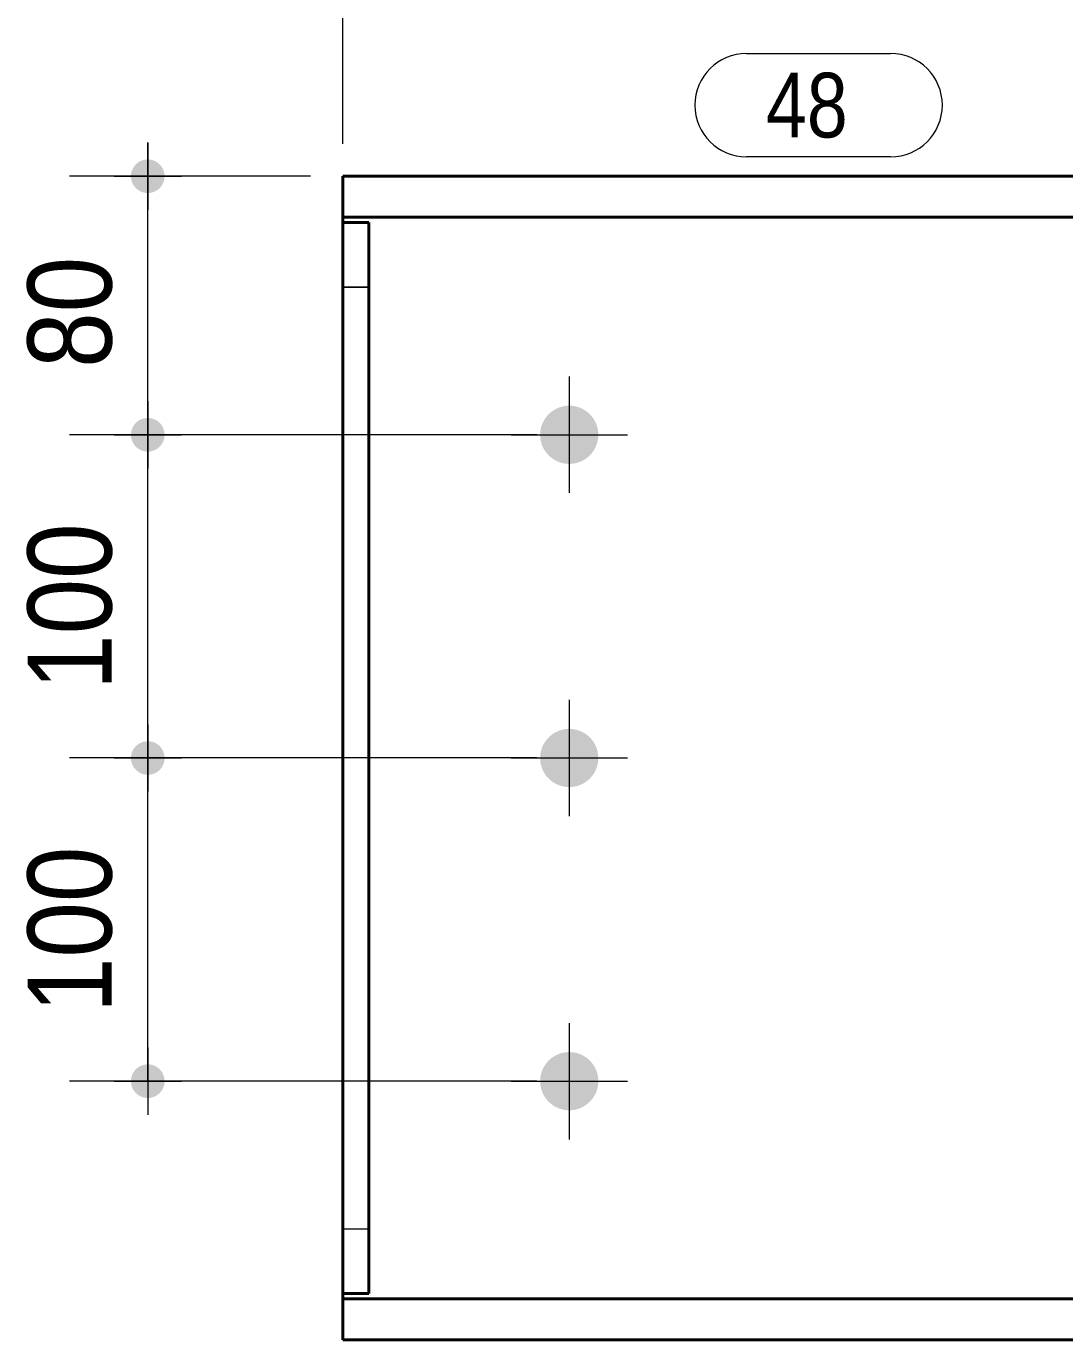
# Model space of a CAD drawing. Header units: millimetres. Extents: x 2 to 410, y 5 to 282.
# Drawn here: x 57.67 to 89.8, y 209.53 to 250.17 of the extents above; entities that cross this region are included whole.
import ezdxf

# ---------------------------------------------------------------- set-up
doc = ezdxf.new("R2010")
doc.units = ezdxf.units.MM
doc.linetypes.add('CACHE2', pattern=[1.190625, 0.79375, -0.396875])
for name, color, linetype, lineweight in [('Boulon', 7, 'Continuous', 0), ('Cache', 7, 'Continuous', 0), ('Cotation', 7, 'Continuous', 0), ('Piece', 2, 'Continuous', 0), ('Repère pièce', 3, 'Continuous', 0)]:
    doc.layers.add(name, color=color, linetype=linetype, lineweight=lineweight)
doc.styles.add('ARIAL', font='ARIAL.TTF')
doc.styles.add('COMIC_SANS_MS', font='COMIC.TTF')

# ---------------------------------------------------------------- blocks, each defined once
blk = doc.blocks.new('*A9')
at = {"layer": 'Boulon'}
for points in [[(75.365, 237.485), (75.362, 237.441), (75.357, 237.397), (75.349, 237.354), (75.339, 237.31), (75.328, 237.268), (75.314, 237.226), (75.298, 237.185), (75.28, 237.144), (75.26, 237.105), (75.238, 237.066), (75.215, 237.029), (75.189, 236.993), (75.162, 236.958), (75.133, 236.925), (75.103, 236.893), (75.071, 236.862), (75.037, 236.833), (75.003, 236.806), (74.966, 236.781), (74.929, 236.757), (74.891, 236.735), (74.851, 236.716), (74.811, 236.698), (74.77, 236.682), (74.728, 236.668), (74.685, 236.656), (74.642, 236.646), (74.598, 236.639), (74.555, 236.633), (74.511, 236.63), (74.466, 236.629), (74.422, 236.63), (74.378, 236.633), (74.334, 236.639), (74.291, 236.646), (74.248, 236.656), (74.205, 236.668), (74.163, 236.682), (74.122, 236.698), (74.082, 236.716), (74.042, 236.735), (74.004, 236.757), (73.966, 236.781), (73.93, 236.806), (73.895, 236.833), (73.862, 236.862), (73.83, 236.893), (73.8, 236.925), (73.771, 236.958), (73.744, 236.993), (73.718, 237.029), (73.694, 237.066), (73.673, 237.105), (73.653, 237.144), (73.635, 237.185), (73.619, 237.226), (73.605, 237.268), (73.593, 237.31), (73.584, 237.354), (73.576, 237.397), (73.571, 237.441), (73.568, 237.485), (73.566, 237.529), (73.568, 237.573), (73.571, 237.617), (73.576, 237.661), (73.584, 237.705), (73.593, 237.748), (73.605, 237.79), (73.619, 237.832), (73.635, 237.874), (73.653, 237.914), (73.673, 237.953), (73.694, 237.992), (73.718, 238.029), (73.744, 238.065), (73.771, 238.1), (73.8, 238.134), (73.83, 238.166), (73.862, 238.196), (73.895, 238.225), (73.93, 238.252), (73.966, 238.277), (74.004, 238.301), (74.042, 238.323), (74.082, 238.343), (74.122, 238.361), (74.163, 238.377), (74.205, 238.39), (74.248, 238.402), (74.291, 238.412), (74.334, 238.419), (74.378, 238.425), (74.422, 238.428), (74.466, 238.429), (74.511, 238.428), (74.555, 238.425), (74.598, 238.419), (74.642, 238.412), (74.685, 238.402), (74.728, 238.39), (74.77, 238.377), (74.811, 238.361), (74.851, 238.343), (74.891, 238.323), (74.929, 238.301), (74.966, 238.277), (75.003, 238.252), (75.037, 238.225), (75.071, 238.196), (75.103, 238.166), (75.133, 238.134), (75.162, 238.1), (75.189, 238.065), (75.215, 238.029), (75.238, 237.992), (75.26, 237.953), (75.28, 237.914), (75.298, 237.874), (75.314, 237.832), (75.328, 237.79), (75.339, 237.748), (75.349, 237.705), (75.357, 237.661), (75.362, 237.617), (75.365, 237.573), (75.366, 237.529)], [(75.365, 227.485), (75.362, 227.441), (75.357, 227.397), (75.349, 227.354), (75.339, 227.31), (75.328, 227.268), (75.314, 227.226), (75.298, 227.185), (75.28, 227.144), (75.26, 227.105), (75.238, 227.066), (75.215, 227.029), (75.189, 226.993), (75.162, 226.958), (75.133, 226.925), (75.103, 226.893), (75.071, 226.862), (75.037, 226.833), (75.003, 226.806), (74.966, 226.781), (74.929, 226.757), (74.891, 226.735), (74.851, 226.716), (74.811, 226.698), (74.77, 226.682), (74.728, 226.668), (74.685, 226.656), (74.642, 226.646), (74.598, 226.639), (74.555, 226.633), (74.511, 226.63), (74.466, 226.629), (74.422, 226.63), (74.378, 226.633), (74.334, 226.639), (74.291, 226.646), (74.248, 226.656), (74.205, 226.668), (74.163, 226.682), (74.122, 226.698), (74.082, 226.716), (74.042, 226.735), (74.004, 226.757), (73.966, 226.781), (73.93, 226.806), (73.895, 226.833), (73.862, 226.862), (73.83, 226.893), (73.8, 226.925), (73.771, 226.958), (73.744, 226.993), (73.718, 227.029), (73.694, 227.066), (73.673, 227.105), (73.653, 227.144), (73.635, 227.185), (73.619, 227.226), (73.605, 227.268), (73.593, 227.31), (73.584, 227.354), (73.576, 227.397), (73.571, 227.441), (73.568, 227.485), (73.566, 227.529), (73.568, 227.573), (73.571, 227.617), (73.576, 227.661), (73.584, 227.705), (73.593, 227.748), (73.605, 227.79), (73.619, 227.832), (73.635, 227.874), (73.653, 227.914), (73.673, 227.953), (73.694, 227.992), (73.718, 228.029), (73.744, 228.065), (73.771, 228.1), (73.8, 228.134), (73.83, 228.166), (73.862, 228.196), (73.895, 228.225), (73.93, 228.252), (73.966, 228.277), (74.004, 228.301), (74.042, 228.323), (74.082, 228.343), (74.122, 228.361), (74.163, 228.377), (74.205, 228.39), (74.248, 228.402), (74.291, 228.412), (74.334, 228.419), (74.378, 228.425), (74.422, 228.428), (74.466, 228.429), (74.511, 228.428), (74.555, 228.425), (74.598, 228.419), (74.642, 228.412), (74.685, 228.402), (74.728, 228.39), (74.77, 228.377), (74.811, 228.361), (74.851, 228.343), (74.891, 228.323), (74.929, 228.301), (74.966, 228.277), (75.003, 228.252), (75.037, 228.225), (75.071, 228.196), (75.103, 228.166), (75.133, 228.134), (75.162, 228.1), (75.189, 228.065), (75.215, 228.029), (75.238, 227.992), (75.26, 227.953), (75.28, 227.914), (75.298, 227.874), (75.314, 227.832), (75.328, 227.79), (75.339, 227.748), (75.349, 227.705), (75.357, 227.661), (75.362, 227.617), (75.365, 227.573), (75.366, 227.529)], [(75.365, 217.485), (75.362, 217.441), (75.357, 217.397), (75.349, 217.354), (75.339, 217.31), (75.328, 217.268), (75.314, 217.226), (75.298, 217.185), (75.28, 217.144), (75.26, 217.105), (75.238, 217.066), (75.215, 217.029), (75.189, 216.993), (75.162, 216.958), (75.133, 216.925), (75.103, 216.893), (75.071, 216.862), (75.037, 216.833), (75.003, 216.806), (74.966, 216.781), (74.929, 216.757), (74.891, 216.735), (74.851, 216.716), (74.811, 216.698), (74.77, 216.682), (74.728, 216.668), (74.685, 216.656), (74.642, 216.646), (74.598, 216.639), (74.555, 216.633), (74.511, 216.63), (74.466, 216.629), (74.422, 216.63), (74.378, 216.633), (74.334, 216.639), (74.291, 216.646), (74.248, 216.656), (74.205, 216.668), (74.163, 216.682), (74.122, 216.698), (74.082, 216.716), (74.042, 216.735), (74.004, 216.757), (73.966, 216.781), (73.93, 216.806), (73.895, 216.833), (73.862, 216.862), (73.83, 216.893), (73.8, 216.925), (73.771, 216.958), (73.744, 216.993), (73.718, 217.029), (73.694, 217.066), (73.673, 217.105), (73.653, 217.144), (73.635, 217.185), (73.619, 217.226), (73.605, 217.268), (73.593, 217.31), (73.584, 217.354), (73.576, 217.397), (73.571, 217.441), (73.568, 217.485), (73.566, 217.529), (73.568, 217.573), (73.571, 217.617), (73.576, 217.661), (73.584, 217.705), (73.593, 217.748), (73.605, 217.79), (73.619, 217.832), (73.635, 217.874), (73.653, 217.914), (73.673, 217.953), (73.694, 217.992), (73.718, 218.029), (73.744, 218.065), (73.771, 218.1), (73.8, 218.134), (73.83, 218.166), (73.862, 218.196), (73.895, 218.225), (73.93, 218.252), (73.966, 218.277), (74.004, 218.301), (74.042, 218.323), (74.082, 218.343), (74.122, 218.361), (74.163, 218.377), (74.205, 218.39), (74.248, 218.402), (74.291, 218.412), (74.334, 218.419), (74.378, 218.425), (74.422, 218.428), (74.466, 218.429), (74.511, 218.428), (74.555, 218.425), (74.598, 218.419), (74.642, 218.412), (74.685, 218.402), (74.728, 218.39), (74.77, 218.377), (74.811, 218.361), (74.851, 218.343), (74.891, 218.323), (74.929, 218.301), (74.966, 218.277), (75.003, 218.252), (75.037, 218.225), (75.071, 218.196), (75.103, 218.166), (75.133, 218.134), (75.162, 218.1), (75.189, 218.065), (75.215, 218.029), (75.238, 217.992), (75.26, 217.953), (75.28, 217.914), (75.298, 217.874), (75.314, 217.832), (75.328, 217.79), (75.339, 217.748), (75.349, 217.705), (75.357, 217.661), (75.362, 217.617), (75.365, 217.573), (75.366, 217.529)]]:
    blk.add_hatch(color=256, dxfattribs=at).paths.add_polyline_path(points, flags=17)
at = {"layer": 'Boulon', "linetype": 'Continuous', "lineweight": 0}
for p, q in [((74.466, 239.329), (74.466, 235.729)), ((72.666, 237.529), (76.266, 237.529)), ((74.466, 229.329), (74.466, 225.729)), ((72.666, 227.529), (76.266, 227.529)), ((74.466, 219.329), (74.466, 215.729)), ((72.666, 217.529), (76.266, 217.529))]:
    blk.add_line(p, q, dxfattribs=at)
blk = doc.blocks.new('*A23')
at = {"layer": 'Cache', "color": 7, "linetype": 'CACHE2', "lineweight": 20}
blk.add_line((67.46596, 244.099131), (67.46596, 210.959131), dxfattribs=at)
at = {"layer": 'Piece', "color": 2, "linetype": 'Continuous', "lineweight": 40}
for p, q in [((67.46596, 245.529131), (67.46596, 244.099131)), ((121.921872, 245.529131), (67.46596, 245.529131)), ((113.22596, 244.259131), (67.46596, 244.259131)), ((67.46596, 209.529131), (67.46596, 210.959131)), ((121.921872, 210.799131), (67.46596, 210.799131)), ((121.921872, 209.529131), (67.46596, 209.529131))]:
    blk.add_line(p, q, dxfattribs=at)
blk = doc.blocks.new('*A26')
at = {"layer": 'Cache', "color": 7, "linetype": 'CACHE2', "lineweight": 20}
for p, q in [((68.265759, 242.099131), (67.465759, 242.099131)), ((67.465759, 212.959131), (68.265759, 212.959131))]:
    blk.add_line(p, q, dxfattribs=at)
at = {"layer": 'Piece', "color": 2, "linetype": 'Continuous', "lineweight": 40}
for p, q in [((68.265759, 244.099131), (67.465759, 244.099131)), ((67.465759, 244.099131), (67.465759, 210.959131)), ((68.265759, 244.099131), (68.265759, 210.959131)), ((67.465759, 210.959131), (68.265759, 210.959131))]:
    blk.add_line(p, q, dxfattribs=at)
blk = doc.blocks.new('*A27')
at = {"layer": 'Cache', "color": 7, "linetype": 'CACHE2', "lineweight": 20}
for p, q in [((68.265759, 244.099131), (67.465759, 244.099131)), ((67.465759, 244.099131), (67.465759, 210.959131)), ((68.265759, 210.959131), (68.265759, 244.099131)), ((67.465759, 242.099131), (68.265759, 242.099131)), ((67.465759, 212.959131), (68.265759, 212.959131)), ((67.465759, 210.959131), (68.265759, 210.959131))]:
    blk.add_line(p, q, dxfattribs=at)
blk = doc.blocks.new('*A78')
at = {"layer": 'Cotation'}
for points in [[(61.402, 237.01), (61.377, 237.012), (61.351, 237.015), (61.326, 237.019), (61.301, 237.025), (61.277, 237.032), (61.252, 237.04), (61.229, 237.049), (61.205, 237.059), (61.182, 237.071), (61.16, 237.083), (61.139, 237.097), (61.118, 237.111), (61.098, 237.127), (61.078, 237.144), (61.06, 237.161), (61.042, 237.18), (61.026, 237.199), (61.01, 237.219), (60.995, 237.24), (60.982, 237.262), (60.969, 237.284), (60.957, 237.307), (60.947, 237.33), (60.938, 237.354), (60.93, 237.378), (60.923, 237.403), (60.918, 237.428), (60.913, 237.453), (60.91, 237.478), (60.908, 237.504), (60.908, 237.529), (60.908, 237.555), (60.91, 237.58), (60.913, 237.605), (60.918, 237.631), (60.923, 237.656), (60.93, 237.68), (60.938, 237.704), (60.947, 237.728), (60.957, 237.751), (60.969, 237.774), (60.982, 237.796), (60.995, 237.818), (61.01, 237.839), (61.026, 237.859), (61.042, 237.878), (61.06, 237.897), (61.078, 237.914), (61.098, 237.931), (61.118, 237.947), (61.139, 237.962), (61.16, 237.975), (61.182, 237.988), (61.205, 237.999), (61.229, 238.01), (61.252, 238.019), (61.277, 238.027), (61.301, 238.034), (61.326, 238.039), (61.351, 238.044), (61.377, 238.047), (61.402, 238.049), (61.428, 238.049), (61.453, 238.049), (61.479, 238.047), (61.504, 238.044), (61.529, 238.039), (61.554, 238.034), (61.579, 238.027), (61.603, 238.019), (61.627, 238.01), (61.65, 237.999), (61.673, 237.988), (61.695, 237.975), (61.716, 237.962), (61.737, 237.947), (61.757, 237.931), (61.777, 237.914), (61.795, 237.897), (61.813, 237.878), (61.83, 237.859), (61.845, 237.839), (61.86, 237.818), (61.874, 237.796), (61.886, 237.774), (61.898, 237.751), (61.908, 237.728), (61.917, 237.704), (61.925, 237.68), (61.932, 237.656), (61.938, 237.631), (61.942, 237.605), (61.945, 237.58), (61.947, 237.555), (61.948, 237.529), (61.947, 237.504), (61.945, 237.478), (61.942, 237.453), (61.938, 237.428), (61.932, 237.403), (61.925, 237.378), (61.917, 237.354), (61.908, 237.33), (61.898, 237.307), (61.886, 237.284), (61.874, 237.262), (61.86, 237.24), (61.845, 237.219), (61.83, 237.199), (61.813, 237.18), (61.795, 237.161), (61.777, 237.144), (61.757, 237.127), (61.737, 237.111), (61.716, 237.097), (61.695, 237.083), (61.673, 237.071), (61.65, 237.059), (61.627, 237.049), (61.603, 237.04), (61.579, 237.032), (61.554, 237.025), (61.529, 237.019), (61.504, 237.015), (61.479, 237.012), (61.453, 237.01), (61.428, 237.009)], [(61.402, 227.01), (61.377, 227.012), (61.351, 227.015), (61.326, 227.019), (61.301, 227.025), (61.277, 227.032), (61.252, 227.04), (61.229, 227.049), (61.205, 227.059), (61.182, 227.071), (61.16, 227.083), (61.139, 227.097), (61.118, 227.111), (61.098, 227.127), (61.078, 227.144), (61.06, 227.161), (61.042, 227.18), (61.026, 227.199), (61.01, 227.219), (60.995, 227.24), (60.982, 227.262), (60.969, 227.284), (60.957, 227.307), (60.947, 227.33), (60.938, 227.354), (60.93, 227.378), (60.923, 227.403), (60.918, 227.428), (60.913, 227.453), (60.91, 227.478), (60.908, 227.504), (60.908, 227.529), (60.908, 227.555), (60.91, 227.58), (60.913, 227.605), (60.918, 227.631), (60.923, 227.655), (60.93, 227.68), (60.938, 227.704), (60.947, 227.728), (60.957, 227.751), (60.969, 227.774), (60.982, 227.796), (60.995, 227.818), (61.01, 227.839), (61.026, 227.859), (61.042, 227.878), (61.06, 227.897), (61.078, 227.914), (61.098, 227.931), (61.118, 227.947), (61.139, 227.961), (61.16, 227.975), (61.182, 227.988), (61.205, 227.999), (61.229, 228.01), (61.252, 228.019), (61.277, 228.027), (61.301, 228.034), (61.326, 228.039), (61.351, 228.044), (61.377, 228.047), (61.402, 228.049), (61.428, 228.049), (61.453, 228.049), (61.479, 228.047), (61.504, 228.044), (61.529, 228.039), (61.554, 228.034), (61.579, 228.027), (61.603, 228.019), (61.627, 228.01), (61.65, 227.999), (61.673, 227.988), (61.695, 227.975), (61.716, 227.961), (61.737, 227.947), (61.757, 227.931), (61.777, 227.914), (61.795, 227.897), (61.813, 227.878), (61.83, 227.859), (61.845, 227.839), (61.86, 227.818), (61.874, 227.796), (61.886, 227.774), (61.898, 227.751), (61.908, 227.728), (61.917, 227.704), (61.925, 227.68), (61.932, 227.655), (61.938, 227.631), (61.942, 227.605), (61.945, 227.58), (61.947, 227.555), (61.948, 227.529), (61.947, 227.504), (61.945, 227.478), (61.942, 227.453), (61.938, 227.428), (61.932, 227.403), (61.925, 227.378), (61.917, 227.354), (61.908, 227.33), (61.898, 227.307), (61.886, 227.284), (61.874, 227.262), (61.86, 227.24), (61.845, 227.219), (61.83, 227.199), (61.813, 227.18), (61.795, 227.161), (61.777, 227.144), (61.757, 227.127), (61.737, 227.111), (61.716, 227.097), (61.695, 227.083), (61.673, 227.071), (61.65, 227.059), (61.627, 227.049), (61.603, 227.04), (61.579, 227.032), (61.554, 227.025), (61.529, 227.019), (61.504, 227.015), (61.479, 227.012), (61.453, 227.01), (61.428, 227.009)]]:
    blk.add_hatch(color=256, dxfattribs=at).paths.add_polyline_path(points, flags=17)
at = {"layer": 'Cotation', "linetype": 'Continuous', "lineweight": 0}
for p, q in [((61.428, 238.569), (61.428, 236.489)), ((61.428, 237.529), (61.428, 238.569)), ((73.466, 237.529), (59.008, 237.529)), ((60.388, 237.529), (62.468, 237.529)), ((61.428, 227.529), (61.428, 237.529)), ((61.428, 228.569), (61.428, 226.489)), ((73.466, 227.529), (59.008, 227.529)), ((60.388, 227.529), (62.468, 227.529)), ((61.428, 227.529), (61.428, 226.489))]:
    blk.add_line(p, q, dxfattribs=at)
at = {"layer": 'Cotation'}
for p in [(61.428, 237.529), (61.428, 227.529)]:
    blk.add_point(p, dxfattribs=at)
at = {"layer": 'Cotation', "style": 'ARIAL', "width": 0.85}
blk.add_text('100', height=2.6, rotation=90.0002, dxfattribs=at).set_placement((60.308, 229.637))
blk = doc.blocks.new('*A79')
at = {"layer": 'Cotation'}
for points in [[(61.402, 227.01), (61.377, 227.012), (61.351, 227.015), (61.326, 227.019), (61.301, 227.025), (61.277, 227.032), (61.252, 227.04), (61.229, 227.049), (61.205, 227.059), (61.182, 227.071), (61.16, 227.083), (61.139, 227.097), (61.118, 227.111), (61.098, 227.127), (61.078, 227.144), (61.06, 227.161), (61.042, 227.18), (61.026, 227.199), (61.01, 227.219), (60.995, 227.24), (60.982, 227.262), (60.969, 227.284), (60.957, 227.307), (60.947, 227.33), (60.938, 227.354), (60.93, 227.378), (60.923, 227.403), (60.918, 227.428), (60.913, 227.453), (60.91, 227.478), (60.908, 227.504), (60.908, 227.529), (60.908, 227.555), (60.91, 227.58), (60.913, 227.605), (60.918, 227.631), (60.923, 227.655), (60.93, 227.68), (60.938, 227.704), (60.947, 227.728), (60.957, 227.751), (60.969, 227.774), (60.982, 227.796), (60.995, 227.818), (61.01, 227.839), (61.026, 227.859), (61.042, 227.878), (61.06, 227.897), (61.078, 227.914), (61.098, 227.931), (61.118, 227.947), (61.139, 227.961), (61.16, 227.975), (61.182, 227.988), (61.205, 227.999), (61.229, 228.01), (61.252, 228.019), (61.277, 228.027), (61.301, 228.034), (61.326, 228.039), (61.351, 228.044), (61.377, 228.047), (61.402, 228.049), (61.428, 228.049), (61.453, 228.049), (61.479, 228.047), (61.504, 228.044), (61.529, 228.039), (61.554, 228.034), (61.579, 228.027), (61.603, 228.019), (61.627, 228.01), (61.65, 227.999), (61.673, 227.988), (61.695, 227.975), (61.716, 227.961), (61.737, 227.947), (61.757, 227.931), (61.777, 227.914), (61.795, 227.897), (61.813, 227.878), (61.83, 227.859), (61.845, 227.839), (61.86, 227.818), (61.874, 227.796), (61.886, 227.774), (61.898, 227.751), (61.908, 227.728), (61.917, 227.704), (61.925, 227.68), (61.932, 227.655), (61.938, 227.631), (61.942, 227.605), (61.945, 227.58), (61.947, 227.555), (61.948, 227.529), (61.947, 227.504), (61.945, 227.478), (61.942, 227.453), (61.938, 227.428), (61.932, 227.403), (61.925, 227.378), (61.917, 227.354), (61.908, 227.33), (61.898, 227.307), (61.886, 227.284), (61.874, 227.262), (61.86, 227.24), (61.845, 227.219), (61.83, 227.199), (61.813, 227.18), (61.795, 227.161), (61.777, 227.144), (61.757, 227.127), (61.737, 227.111), (61.716, 227.097), (61.695, 227.083), (61.673, 227.071), (61.65, 227.059), (61.627, 227.049), (61.603, 227.04), (61.579, 227.032), (61.554, 227.025), (61.529, 227.019), (61.504, 227.015), (61.479, 227.012), (61.453, 227.01), (61.428, 227.009)], [(61.402, 217.01), (61.377, 217.012), (61.351, 217.015), (61.326, 217.019), (61.301, 217.025), (61.277, 217.032), (61.252, 217.04), (61.229, 217.049), (61.205, 217.059), (61.182, 217.071), (61.16, 217.083), (61.139, 217.097), (61.118, 217.111), (61.098, 217.127), (61.078, 217.144), (61.06, 217.161), (61.042, 217.18), (61.026, 217.199), (61.01, 217.219), (60.995, 217.24), (60.982, 217.262), (60.969, 217.284), (60.957, 217.307), (60.947, 217.33), (60.938, 217.354), (60.93, 217.378), (60.923, 217.403), (60.918, 217.428), (60.913, 217.453), (60.91, 217.478), (60.908, 217.504), (60.908, 217.529), (60.908, 217.555), (60.91, 217.58), (60.913, 217.605), (60.918, 217.631), (60.923, 217.655), (60.93, 217.68), (60.938, 217.704), (60.947, 217.728), (60.957, 217.751), (60.969, 217.774), (60.982, 217.796), (60.995, 217.818), (61.01, 217.839), (61.026, 217.859), (61.042, 217.878), (61.06, 217.897), (61.078, 217.914), (61.098, 217.931), (61.118, 217.947), (61.139, 217.961), (61.16, 217.975), (61.182, 217.988), (61.205, 217.999), (61.229, 218.01), (61.252, 218.019), (61.277, 218.027), (61.301, 218.034), (61.326, 218.039), (61.351, 218.044), (61.377, 218.047), (61.402, 218.049), (61.428, 218.049), (61.453, 218.049), (61.479, 218.047), (61.504, 218.044), (61.529, 218.039), (61.554, 218.034), (61.579, 218.027), (61.603, 218.019), (61.627, 218.01), (61.65, 217.999), (61.673, 217.988), (61.695, 217.975), (61.716, 217.961), (61.737, 217.947), (61.757, 217.931), (61.777, 217.914), (61.795, 217.897), (61.813, 217.878), (61.83, 217.859), (61.845, 217.839), (61.86, 217.818), (61.874, 217.796), (61.886, 217.774), (61.898, 217.751), (61.908, 217.728), (61.917, 217.704), (61.925, 217.68), (61.932, 217.655), (61.938, 217.631), (61.942, 217.605), (61.945, 217.58), (61.947, 217.555), (61.948, 217.529), (61.947, 217.504), (61.945, 217.478), (61.942, 217.453), (61.938, 217.428), (61.932, 217.403), (61.925, 217.378), (61.917, 217.354), (61.908, 217.33), (61.898, 217.307), (61.886, 217.284), (61.874, 217.262), (61.86, 217.24), (61.845, 217.219), (61.83, 217.199), (61.813, 217.18), (61.795, 217.161), (61.777, 217.144), (61.757, 217.127), (61.737, 217.111), (61.716, 217.097), (61.695, 217.083), (61.673, 217.071), (61.65, 217.059), (61.627, 217.049), (61.603, 217.04), (61.579, 217.032), (61.554, 217.025), (61.529, 217.019), (61.504, 217.015), (61.479, 217.012), (61.453, 217.01), (61.428, 217.009)]]:
    blk.add_hatch(color=256, dxfattribs=at).paths.add_polyline_path(points, flags=17)
at = {"layer": 'Cotation', "linetype": 'Continuous', "lineweight": 0}
for p, q in [((61.428, 228.569), (61.428, 226.489)), ((61.428, 227.529), (61.428, 228.569)), ((73.466, 227.529), (59.008, 227.529)), ((60.388, 227.529), (62.468, 227.529)), ((61.428, 217.529), (61.428, 227.529)), ((61.428, 218.569), (61.428, 216.489)), ((73.466, 217.529), (59.008, 217.529)), ((60.388, 217.529), (62.468, 217.529)), ((61.428, 217.529), (61.428, 216.489))]:
    blk.add_line(p, q, dxfattribs=at)
at = {"layer": 'Cotation'}
for p in [(61.428, 227.529), (61.428, 217.529)]:
    blk.add_point(p, dxfattribs=at)
at = {"layer": 'Cotation', "style": 'ARIAL', "width": 0.85}
blk.add_text('100', height=2.6, rotation=90.0002, dxfattribs=at).set_placement((60.308, 219.637))
blk = doc.blocks.new('*A84')
at = {"layer": 'Cotation'}
for points in [[(61.402, 245.01), (61.377, 245.012), (61.351, 245.015), (61.326, 245.019), (61.301, 245.025), (61.277, 245.032), (61.252, 245.04), (61.229, 245.049), (61.205, 245.059), (61.182, 245.071), (61.16, 245.083), (61.139, 245.097), (61.118, 245.111), (61.098, 245.127), (61.078, 245.144), (61.06, 245.161), (61.042, 245.18), (61.026, 245.199), (61.01, 245.219), (60.995, 245.24), (60.982, 245.262), (60.969, 245.284), (60.957, 245.307), (60.947, 245.33), (60.938, 245.354), (60.93, 245.378), (60.923, 245.403), (60.918, 245.428), (60.913, 245.453), (60.91, 245.478), (60.908, 245.504), (60.908, 245.529), (60.908, 245.555), (60.91, 245.58), (60.913, 245.605), (60.918, 245.631), (60.923, 245.655), (60.93, 245.68), (60.938, 245.704), (60.947, 245.728), (60.957, 245.751), (60.969, 245.774), (60.982, 245.796), (60.995, 245.818), (61.01, 245.839), (61.026, 245.859), (61.042, 245.878), (61.06, 245.897), (61.078, 245.914), (61.098, 245.931), (61.118, 245.947), (61.139, 245.961), (61.16, 245.975), (61.182, 245.988), (61.205, 245.999), (61.229, 246.01), (61.252, 246.019), (61.277, 246.027), (61.301, 246.034), (61.326, 246.039), (61.351, 246.044), (61.377, 246.047), (61.402, 246.049), (61.428, 246.049), (61.453, 246.049), (61.479, 246.047), (61.504, 246.044), (61.529, 246.039), (61.554, 246.034), (61.579, 246.027), (61.603, 246.019), (61.627, 246.01), (61.65, 245.999), (61.673, 245.988), (61.695, 245.975), (61.716, 245.961), (61.737, 245.947), (61.757, 245.931), (61.777, 245.914), (61.795, 245.897), (61.813, 245.878), (61.83, 245.859), (61.845, 245.839), (61.86, 245.818), (61.874, 245.796), (61.886, 245.774), (61.898, 245.751), (61.908, 245.728), (61.917, 245.704), (61.925, 245.68), (61.932, 245.655), (61.938, 245.631), (61.942, 245.605), (61.945, 245.58), (61.947, 245.555), (61.948, 245.529), (61.947, 245.504), (61.945, 245.478), (61.942, 245.453), (61.938, 245.428), (61.932, 245.403), (61.925, 245.378), (61.917, 245.354), (61.908, 245.33), (61.898, 245.307), (61.886, 245.284), (61.874, 245.262), (61.86, 245.24), (61.845, 245.219), (61.83, 245.199), (61.813, 245.18), (61.795, 245.161), (61.777, 245.144), (61.757, 245.127), (61.737, 245.111), (61.716, 245.097), (61.695, 245.083), (61.673, 245.071), (61.65, 245.059), (61.627, 245.049), (61.603, 245.04), (61.579, 245.032), (61.554, 245.025), (61.529, 245.019), (61.504, 245.015), (61.479, 245.012), (61.453, 245.01), (61.428, 245.009)], [(61.402, 237.01), (61.377, 237.012), (61.351, 237.015), (61.326, 237.019), (61.301, 237.025), (61.277, 237.032), (61.252, 237.04), (61.229, 237.049), (61.205, 237.059), (61.182, 237.071), (61.16, 237.083), (61.139, 237.097), (61.118, 237.111), (61.098, 237.127), (61.078, 237.144), (61.06, 237.161), (61.042, 237.18), (61.026, 237.199), (61.01, 237.219), (60.995, 237.24), (60.982, 237.262), (60.969, 237.284), (60.957, 237.307), (60.947, 237.33), (60.938, 237.354), (60.93, 237.378), (60.923, 237.403), (60.918, 237.428), (60.913, 237.453), (60.91, 237.478), (60.908, 237.504), (60.908, 237.529), (60.908, 237.555), (60.91, 237.58), (60.913, 237.605), (60.918, 237.631), (60.923, 237.656), (60.93, 237.68), (60.938, 237.704), (60.947, 237.728), (60.957, 237.751), (60.969, 237.774), (60.982, 237.796), (60.995, 237.818), (61.01, 237.839), (61.026, 237.859), (61.042, 237.878), (61.06, 237.897), (61.078, 237.914), (61.098, 237.931), (61.118, 237.947), (61.139, 237.962), (61.16, 237.975), (61.182, 237.988), (61.205, 237.999), (61.229, 238.01), (61.252, 238.019), (61.277, 238.027), (61.301, 238.034), (61.326, 238.039), (61.351, 238.044), (61.377, 238.047), (61.402, 238.049), (61.428, 238.049), (61.453, 238.049), (61.479, 238.047), (61.504, 238.044), (61.529, 238.039), (61.554, 238.034), (61.579, 238.027), (61.603, 238.019), (61.627, 238.01), (61.65, 237.999), (61.673, 237.988), (61.695, 237.975), (61.716, 237.962), (61.737, 237.947), (61.757, 237.931), (61.777, 237.914), (61.795, 237.897), (61.813, 237.878), (61.83, 237.859), (61.845, 237.839), (61.86, 237.818), (61.874, 237.796), (61.886, 237.774), (61.898, 237.751), (61.908, 237.728), (61.917, 237.704), (61.925, 237.68), (61.932, 237.656), (61.938, 237.631), (61.942, 237.605), (61.945, 237.58), (61.947, 237.555), (61.948, 237.529), (61.947, 237.504), (61.945, 237.478), (61.942, 237.453), (61.938, 237.428), (61.932, 237.403), (61.925, 237.378), (61.917, 237.354), (61.908, 237.33), (61.898, 237.307), (61.886, 237.284), (61.874, 237.262), (61.86, 237.24), (61.845, 237.219), (61.83, 237.199), (61.813, 237.18), (61.795, 237.161), (61.777, 237.144), (61.757, 237.127), (61.737, 237.111), (61.716, 237.097), (61.695, 237.083), (61.673, 237.071), (61.65, 237.059), (61.627, 237.049), (61.603, 237.04), (61.579, 237.032), (61.554, 237.025), (61.529, 237.019), (61.504, 237.015), (61.479, 237.012), (61.453, 237.01), (61.428, 237.009)]]:
    blk.add_hatch(color=256, dxfattribs=at).paths.add_polyline_path(points, flags=17)
at = {"layer": 'Cotation', "linetype": 'Continuous', "lineweight": 0}
for p, q in [((61.428, 246.569), (61.428, 244.489)), ((61.428, 245.529), (61.428, 246.569)), ((66.466, 245.529), (59.008, 245.529)), ((60.388, 245.529), (62.468, 245.529)), ((61.428, 237.529), (61.428, 245.529)), ((61.428, 238.569), (61.428, 236.489)), ((73.466, 237.529), (59.008, 237.529)), ((60.388, 237.529), (62.468, 237.529)), ((61.428, 237.529), (61.428, 236.489))]:
    blk.add_line(p, q, dxfattribs=at)
at = {"layer": 'Cotation'}
for p in [(61.428, 245.529), (61.428, 237.529)]:
    blk.add_point(p, dxfattribs=at)
at = {"layer": 'Cotation', "style": 'ARIAL', "width": 0.85}
blk.add_text('80', height=2.6, rotation=90.0002, dxfattribs=at).set_placement((60.308, 239.601))
blk = doc.blocks.new('*A91')
at = {"layer": 'Repère pièce', "linetype": 'Continuous', "lineweight": 0}
for p, q in [((79.953377, 249.329131), (84.409236, 249.329131)), ((84.409236, 246.129131), (79.953377, 246.129131))]:
    blk.add_line(p, q, dxfattribs=at)
for centre, start, end in [((79.953377, 247.729131), 90, 270), ((84.409236, 247.729131), 270, 90)]:
    blk.add_arc(centre, 1.6, start, end, dxfattribs=at)
at = {"layer": 'Repère pièce', "style": 'COMIC_SANS_MS', "width": 0.85}
blk.add_text('48', height=2, dxfattribs=at).set_placement((80.553377, 246.729131))
blk = doc.blocks.new('*A93')
at = {"layer": 'Cotation', "linetype": 'Continuous', "lineweight": 0}
blk.add_line((67.466, 246.529), (67.466, 260.598), dxfattribs=at)

msp = doc.modelspace()

# ---------------------------------------------------------------- block references
at = {"lineweight": 0}
for name in ['*A93', '*A91', '*A84', '*A23', '*A26', '*A27', '*A9', '*A78', '*A79']:
    msp.add_blockref(name, (0, 0), dxfattribs=at)

doc.saveas('drawing.dxf')
